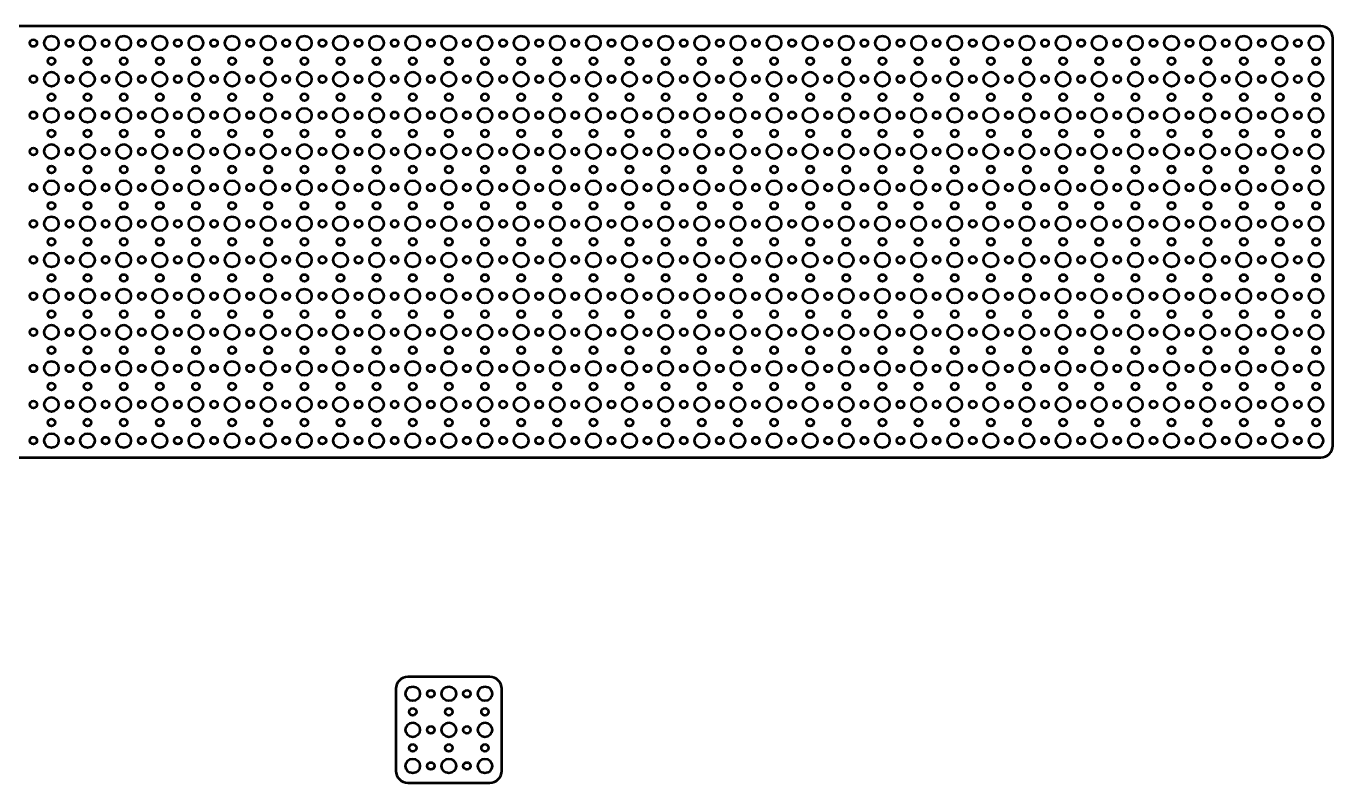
# Model space of a CAD drawing. Header units: centimetres. Extents: x -57 to 52, y -52 to 59.
# Drawn here: x -2.5 to 51.7, y -24.7 to 6.7 of the extents above; entities that cross this region are included whole.
import ezdxf

# ---------------------------------------------------------------- set-up
doc = ezdxf.new("R2010")
doc.units = ezdxf.units.CM
doc.header["$MEASUREMENT"] = 0
doc.layers.add('Layer 1', color=7, linetype='Continuous')

msp = doc.modelspace()

# ---------------------------------------------------------------- linework, layer by layer
at = {"layer": 'Layer 1', "lineweight": 53}
for centre, major_axis in [((-2.25, 6), (0, 0.15)), ((-1.49999, 5.99999), (0, 0.30001)), ((-0.75, 6), (0, 0.15)), ((0.00001, 5.99999), (0, 0.30001)), ((0.75, 6), (0, 0.15)), ((1.50001, 5.99999), (0, 0.30001)), ((2.25, 6), (0, 0.15)), ((3.00001, 5.99999), (0, 0.30001)), ((3.75, 6), (0, 0.15)), ((4.50001, 5.99999), (0, 0.30001)), ((5.25, 6), (0, 0.15)), ((6.00001, 5.99999), (0, 0.30001)), ((6.75, 6), (0, 0.15)), ((7.50001, 5.99999), (0, 0.30001)), ((8.25, 6), (0, 0.15)), ((9.00001, 5.99999), (0, 0.30001)), ((9.75, 6), (0, 0.15)), ((10.50001, 5.99999), (0, 0.30001)), ((11.25, 6), (0, 0.15)), ((12.00001, 5.99999), (0, 0.30001)), ((12.75, 6), (0, 0.15)), ((13.50001, 5.99999), (0, 0.30001)), ((14.25, 6), (0, 0.15)), ((15.00001, 5.99999), (0, 0.30001)), ((15.75, 6), (0, 0.15)), ((16.50001, 5.99999), (0, 0.30001)), ((17.25, 6), (0, 0.15)), ((18.00001, 5.99999), (0, 0.30001)), ((18.75, 6), (0, 0.15)), ((19.50001, 5.99999), (0, 0.30001)), ((20.25, 6), (0, 0.15)), ((21.00001, 5.99999), (0, 0.30001)), ((21.75, 6), (0, 0.15)), ((22.50001, 5.99999), (0, 0.30001)), ((23.25, 6), (0, 0.15)), ((24.00001, 5.99999), (0, 0.30001)), ((24.75, 6), (0, 0.15)), ((25.50001, 5.99999), (0, 0.30001)), ((26.25, 6), (0, 0.15)), ((27.00001, 5.99999), (0, 0.30001)), ((27.75, 6), (0, 0.15)), ((28.50001, 5.99999), (0, 0.30001)), ((29.25, 6), (0, 0.15)), ((30.00001, 5.99999), (0, 0.30001)), ((30.75, 6), (0, 0.15)), ((31.50001, 5.99999), (0, 0.30001)), ((32.25, 6), (0, 0.15)), ((33.00001, 5.99999), (0, 0.30001)), ((33.75, 6), (0, 0.15)), ((34.50001, 5.99999), (0, 0.30001)), ((35.25, 6), (0, 0.15)), ((36.00001, 5.99999), (0, 0.30001)), ((36.75, 6), (0, 0.15)), ((37.50001, 5.99999), (0, 0.30001)), ((38.25, 6), (0, 0.15)), ((39.00001, 5.99999), (0, 0.30001)), ((39.75, 6), (0, 0.15)), ((40.50001, 5.99999), (0, 0.30001)), ((41.25, 6), (0, 0.15)), ((42.00001, 5.99999), (0, 0.30001)), ((42.75, 6), (0, 0.15)), ((43.50001, 5.99999), (0, 0.30001)), ((44.25, 6), (0, 0.15)), ((45.00001, 5.99999), (0, 0.30001)), ((45.75, 6), (0, 0.15)), ((46.50001, 5.99999), (0, 0.30001)), ((47.25, 6), (0, 0.15)), ((48.00001, 5.99999), (0, 0.30001)), ((48.75, 6), (0, 0.15)), ((49.50001, 5.99999), (0, 0.30001)), ((50.25, 6), (0, 0.15)), ((51.00001, 5.99999), (0, 0.30001)), ((-1.5, 5.25), (0, 0.15)), ((0, 5.25), (0, 0.15)), ((1.5, 5.25), (0, 0.15)), ((3, 5.25), (0, 0.15)), ((4.5, 5.25), (0, 0.15)), ((6, 5.25), (0, 0.15)), ((7.5, 5.25), (0, 0.15)), ((9, 5.25), (0, 0.15)), ((10.5, 5.25), (0, 0.15)), ((12, 5.25), (0, 0.15)), ((13.5, 5.25), (0, 0.15)), ((15, 5.25), (0, 0.15)), ((16.5, 5.25), (0, 0.15)), ((18, 5.25), (0, 0.15)), ((19.5, 5.25), (0, 0.15)), ((21, 5.25), (0, 0.15)), ((22.5, 5.25), (0, 0.15)), ((24, 5.25), (0, 0.15)), ((25.5, 5.25), (0, 0.15)), ((27, 5.25), (0, 0.15)), ((28.5, 5.25), (0, 0.15)), ((30, 5.25), (0, 0.15)), ((31.5, 5.25), (0, 0.15)), ((33, 5.25), (0, 0.15)), ((34.5, 5.25), (0, 0.15)), ((36, 5.25), (0, 0.15)), ((37.5, 5.25), (0, 0.15)), ((39, 5.25), (0, 0.15)), ((40.5, 5.25), (0, 0.15)), ((42, 5.25), (0, 0.15)), ((43.5, 5.25), (0, 0.15)), ((45, 5.25), (0, 0.15)), ((46.5, 5.25), (0, 0.15)), ((48, 5.25), (0, 0.15)), ((49.5, 5.25), (0, 0.15)), ((51, 5.25), (0, 0.15)), ((-2.25, 4.5), (0, 0.15)), ((-1.49999, 4.49999), (0, 0.30001)), ((-0.75, 4.5), (0, 0.15)), ((0.00001, 4.49999), (0, 0.30001)), ((0.75, 4.5), (0, 0.15)), ((1.50001, 4.49999), (0, 0.30001)), ((2.25, 4.5), (0, 0.15)), ((3.00001, 4.49999), (0, 0.30001)), ((3.75, 4.5), (0, 0.15)), ((4.50001, 4.49999), (0, 0.30001)), ((5.25, 4.5), (0, 0.15)), ((6.00001, 4.49999), (0, 0.30001)), ((6.75, 4.5), (0, 0.15)), ((7.50001, 4.49999), (0, 0.30001)), ((8.25, 4.5), (0, 0.15)), ((9.00001, 4.49999), (0, 0.30001)), ((9.75, 4.5), (0, 0.15)), ((10.50001, 4.49999), (0, 0.30001)), ((11.25, 4.5), (0, 0.15)), ((12.00001, 4.49999), (0, 0.30001)), ((12.75, 4.5), (0, 0.15)), ((13.50001, 4.49999), (0, 0.30001)), ((14.25, 4.5), (0, 0.15)), ((15.00001, 4.49999), (0, 0.30001)), ((15.75, 4.5), (0, 0.15)), ((16.50001, 4.49999), (0, 0.30001)), ((17.25, 4.5), (0, 0.15)), ((18.00001, 4.49999), (0, 0.30001)), ((18.75, 4.5), (0, 0.15)), ((19.50001, 4.49999), (0, 0.30001)), ((20.25, 4.5), (0, 0.15)), ((21.00001, 4.49999), (0, 0.30001)), ((21.75, 4.5), (0, 0.15)), ((22.50001, 4.49999), (0, 0.30001)), ((23.25, 4.5), (0, 0.15)), ((24.00001, 4.49999), (0, 0.30001)), ((24.75, 4.5), (0, 0.15)), ((25.50001, 4.49999), (0, 0.30001)), ((26.25, 4.5), (0, 0.15)), ((27.00001, 4.49999), (0, 0.30001)), ((27.75, 4.5), (0, 0.15)), ((28.50001, 4.49999), (0, 0.30001)), ((29.25, 4.5), (0, 0.15)), ((30.00001, 4.49999), (0, 0.30001)), ((30.75, 4.5), (0, 0.15)), ((31.50001, 4.49999), (0, 0.30001)), ((32.25, 4.5), (0, 0.15)), ((33.00001, 4.49999), (0, 0.30001)), ((33.75, 4.5), (0, 0.15)), ((34.50001, 4.49999), (0, 0.30001)), ((35.25, 4.5), (0, 0.15)), ((36.00001, 4.49999), (0, 0.30001)), ((36.75, 4.5), (0, 0.15)), ((37.50001, 4.49999), (0, 0.30001)), ((38.25, 4.5), (0, 0.15)), ((39.00001, 4.49999), (0, 0.30001)), ((39.75, 4.5), (0, 0.15)), ((40.50001, 4.49999), (0, 0.30001)), ((41.25, 4.5), (0, 0.15)), ((42.00001, 4.49999), (0, 0.30001)), ((42.75, 4.5), (0, 0.15)), ((43.50001, 4.49999), (0, 0.30001)), ((44.25, 4.5), (0, 0.15)), ((45.00001, 4.49999), (0, 0.30001)), ((45.75, 4.5), (0, 0.15)), ((46.50001, 4.49999), (0, 0.30001)), ((47.25, 4.5), (0, 0.15)), ((48.00001, 4.49999), (0, 0.30001)), ((48.75, 4.5), (0, 0.15)), ((49.50001, 4.49999), (0, 0.30001)), ((50.25, 4.5), (0, 0.15)), ((51.00001, 4.49999), (0, 0.30001)), ((-1.5, 3.75), (0, 0.15)), ((0, 3.75), (0, 0.15)), ((1.5, 3.75), (0, 0.15)), ((3, 3.75), (0, 0.15)), ((4.5, 3.75), (0, 0.15)), ((6, 3.75), (0, 0.15)), ((7.5, 3.75), (0, 0.15)), ((9, 3.75), (0, 0.15)), ((10.5, 3.75), (0, 0.15)), ((12, 3.75), (0, 0.15)), ((13.5, 3.75), (0, 0.15)), ((15, 3.75), (0, 0.15)), ((16.5, 3.75), (0, 0.15)), ((18, 3.75), (0, 0.15)), ((19.5, 3.75), (0, 0.15)), ((21, 3.75), (0, 0.15)), ((22.5, 3.75), (0, 0.15)), ((24, 3.75), (0, 0.15)), ((25.5, 3.75), (0, 0.15)), ((27, 3.75), (0, 0.15)), ((28.5, 3.75), (0, 0.15)), ((30, 3.75), (0, 0.15)), ((31.5, 3.75), (0, 0.15)), ((33, 3.75), (0, 0.15)), ((34.5, 3.75), (0, 0.15)), ((36, 3.75), (0, 0.15)), ((37.5, 3.75), (0, 0.15)), ((39, 3.75), (0, 0.15)), ((40.5, 3.75), (0, 0.15)), ((42, 3.75), (0, 0.15)), ((43.5, 3.75), (0, 0.15)), ((45, 3.75), (0, 0.15)), ((46.5, 3.75), (0, 0.15)), ((48, 3.75), (0, 0.15)), ((49.5, 3.75), (0, 0.15)), ((51, 3.75), (0, 0.15)), ((-1.49999, 2.99999), (0, 0.30001)), ((0.00001, 2.99999), (0, 0.30001)), ((1.50001, 2.99999), (0, 0.30001)), ((3.00001, 2.99999), (0, 0.30001)), ((4.50001, 2.99999), (0, 0.30001)), ((6.00001, 2.99999), (0, 0.30001)), ((7.50001, 2.99999), (0, 0.30001)), ((9.00001, 2.99999), (0, 0.30001)), ((10.50001, 2.99999), (0, 0.30001)), ((12.00001, 2.99999), (0, 0.30001)), ((13.50001, 2.99999), (0, 0.30001)), ((15.00001, 2.99999), (0, 0.30001)), ((16.50001, 2.99999), (0, 0.30001)), ((18.00001, 2.99999), (0, 0.30001)), ((19.50001, 2.99999), (0, 0.30001)), ((21.00001, 2.99999), (0, 0.30001)), ((22.50001, 2.99999), (0, 0.30001)), ((24.00001, 2.99999), (0, 0.30001)), ((25.50001, 2.99999), (0, 0.30001)), ((27.00001, 2.99999), (0, 0.30001)), ((28.50001, 2.99999), (0, 0.30001)), ((30.00001, 2.99999), (0, 0.30001)), ((31.50001, 2.99999), (0, 0.30001)), ((33.00001, 2.99999), (0, 0.30001)), ((34.50001, 2.99999), (0, 0.30001)), ((36.00001, 2.99999), (0, 0.30001)), ((37.50001, 2.99999), (0, 0.30001)), ((39.00001, 2.99999), (0, 0.30001)), ((40.50001, 2.99999), (0, 0.30001)), ((42.00001, 2.99999), (0, 0.30001)), ((43.50001, 2.99999), (0, 0.30001)), ((45.00001, 2.99999), (0, 0.30001)), ((46.50001, 2.99999), (0, 0.30001)), ((48.00001, 2.99999), (0, 0.30001)), ((49.50001, 2.99999), (0, 0.30001)), ((51.00001, 2.99999), (0, 0.30001)), ((-2.25, 3), (0, 0.15)), ((-0.75, 3), (0, 0.15)), ((0.75, 3), (0, 0.15)), ((2.25, 3), (0, 0.15)), ((3.75, 3), (0, 0.15)), ((5.25, 3), (0, 0.15)), ((6.75, 3), (0, 0.15)), ((8.25, 3), (0, 0.15)), ((9.75, 3), (0, 0.15)), ((11.25, 3), (0, 0.15)), ((12.75, 3), (0, 0.15)), ((14.25, 3), (0, 0.15)), ((15.75, 3), (0, 0.15)), ((17.25, 3), (0, 0.15)), ((18.75, 3), (0, 0.15)), ((20.25, 3), (0, 0.15)), ((21.75, 3), (0, 0.15)), ((23.25, 3), (0, 0.15)), ((24.75, 3), (0, 0.15)), ((26.25, 3), (0, 0.15)), ((27.75, 3), (0, 0.15)), ((29.25, 3), (0, 0.15)), ((30.75, 3), (0, 0.15)), ((32.25, 3), (0, 0.15)), ((33.75, 3), (0, 0.15)), ((35.25, 3), (0, 0.15)), ((36.75, 3), (0, 0.15)), ((38.25, 3), (0, 0.15)), ((39.75, 3), (0, 0.15)), ((41.25, 3), (0, 0.15)), ((42.75, 3), (0, 0.15)), ((44.25, 3), (0, 0.15)), ((45.75, 3), (0, 0.15)), ((47.25, 3), (0, 0.15)), ((48.75, 3), (0, 0.15)), ((50.25, 3), (0, 0.15)), ((-1.5, 2.25), (0, 0.15)), ((0, 2.25), (0, 0.15)), ((1.5, 2.25), (0, 0.15)), ((3, 2.25), (0, 0.15)), ((4.5, 2.25), (0, 0.15)), ((6, 2.25), (0, 0.15)), ((7.5, 2.25), (0, 0.15)), ((9, 2.25), (0, 0.15)), ((10.5, 2.25), (0, 0.15)), ((12, 2.25), (0, 0.15)), ((13.5, 2.25), (0, 0.15)), ((15, 2.25), (0, 0.15)), ((16.5, 2.25), (0, 0.15)), ((18, 2.25), (0, 0.15)), ((19.5, 2.25), (0, 0.15)), ((21, 2.25), (0, 0.15)), ((22.5, 2.25), (0, 0.15)), ((24, 2.25), (0, 0.15)), ((25.5, 2.25), (0, 0.15)), ((27, 2.25), (0, 0.15)), ((28.5, 2.25), (0, 0.15)), ((30, 2.25), (0, 0.15)), ((31.5, 2.25), (0, 0.15)), ((33, 2.25), (0, 0.15)), ((34.5, 2.25), (0, 0.15)), ((36, 2.25), (0, 0.15)), ((37.5, 2.25), (0, 0.15)), ((39, 2.25), (0, 0.15)), ((40.5, 2.25), (0, 0.15)), ((42, 2.25), (0, 0.15)), ((43.5, 2.25), (0, 0.15)), ((45, 2.25), (0, 0.15)), ((46.5, 2.25), (0, 0.15)), ((48, 2.25), (0, 0.15)), ((49.5, 2.25), (0, 0.15)), ((51, 2.25), (0, 0.15)), ((-2.25, 1.5), (0, 0.15)), ((-1.49999, 1.49999), (0, 0.30001)), ((-0.75, 1.5), (0, 0.15)), ((0.00001, 1.49999), (0, 0.30001)), ((0.75, 1.5), (0, 0.15)), ((1.50001, 1.49999), (0, 0.30001)), ((2.25, 1.5), (0, 0.15)), ((3.00001, 1.49999), (0, 0.30001)), ((3.75, 1.5), (0, 0.15)), ((4.50001, 1.49999), (0, 0.30001)), ((5.25, 1.5), (0, 0.15)), ((6.00001, 1.49999), (0, 0.30001)), ((6.75, 1.5), (0, 0.15)), ((7.50001, 1.49999), (0, 0.30001)), ((8.25, 1.5), (0, 0.15)), ((9.00001, 1.49999), (0, 0.30001)), ((9.75, 1.5), (0, 0.15)), ((10.50001, 1.49999), (0, 0.30001)), ((11.25, 1.5), (0, 0.15)), ((12.00001, 1.49999), (0, 0.30001)), ((12.75, 1.5), (0, 0.15)), ((13.50001, 1.49999), (0, 0.30001)), ((14.25, 1.5), (0, 0.15)), ((15.00001, 1.49999), (0, 0.30001)), ((15.75, 1.5), (0, 0.15)), ((16.50001, 1.49999), (0, 0.30001)), ((17.25, 1.5), (0, 0.15)), ((18.00001, 1.49999), (0, 0.30001)), ((18.75, 1.5), (0, 0.15)), ((19.50001, 1.49999), (0, 0.30001)), ((20.25, 1.5), (0, 0.15)), ((21.00001, 1.49999), (0, 0.30001)), ((21.75, 1.5), (0, 0.15)), ((22.50001, 1.49999), (0, 0.30001)), ((23.25, 1.5), (0, 0.15)), ((24.00001, 1.49999), (0, 0.30001)), ((24.75, 1.5), (0, 0.15)), ((25.50001, 1.49999), (0, 0.30001)), ((26.25, 1.5), (0, 0.15)), ((27.00001, 1.49999), (0, 0.30001)), ((27.75, 1.5), (0, 0.15)), ((28.50001, 1.49999), (0, 0.30001)), ((29.25, 1.5), (0, 0.15)), ((30.00001, 1.49999), (0, 0.30001)), ((30.75, 1.5), (0, 0.15)), ((31.50001, 1.49999), (0, 0.30001)), ((32.25, 1.5), (0, 0.15)), ((33.00001, 1.49999), (0, 0.30001)), ((33.75, 1.5), (0, 0.15)), ((34.50001, 1.49999), (0, 0.30001)), ((35.25, 1.5), (0, 0.15)), ((36.00001, 1.49999), (0, 0.30001)), ((36.75, 1.5), (0, 0.15)), ((37.50001, 1.49999), (0, 0.30001)), ((38.25, 1.5), (0, 0.15)), ((39.00001, 1.49999), (0, 0.30001)), ((39.75, 1.5), (0, 0.15)), ((40.50001, 1.49999), (0, 0.30001)), ((41.25, 1.5), (0, 0.15)), ((42.00001, 1.49999), (0, 0.30001)), ((42.75, 1.5), (0, 0.15)), ((43.50001, 1.49999), (0, 0.30001)), ((44.25, 1.5), (0, 0.15)), ((45.00001, 1.49999), (0, 0.30001)), ((45.75, 1.5), (0, 0.15)), ((46.50001, 1.49999), (0, 0.30001)), ((47.25, 1.5), (0, 0.15)), ((48.00001, 1.49999), (0, 0.30001)), ((48.75, 1.5), (0, 0.15)), ((49.50001, 1.49999), (0, 0.30001)), ((50.25, 1.5), (0, 0.15)), ((51.00001, 1.49999), (0, 0.30001)), ((-1.5, 0.75), (0, 0.15)), ((0, 0.75), (0, 0.15)), ((1.5, 0.75), (0, 0.15)), ((3, 0.75), (0, 0.15)), ((4.5, 0.75), (0, 0.15)), ((6, 0.75), (0, 0.15)), ((7.5, 0.75), (0, 0.15)), ((9, 0.75), (0, 0.15)), ((10.5, 0.75), (0, 0.15)), ((12, 0.75), (0, 0.15)), ((13.5, 0.75), (0, 0.15)), ((15, 0.75), (0, 0.15)), ((16.5, 0.75), (0, 0.15)), ((18, 0.75), (0, 0.15)), ((19.5, 0.75), (0, 0.15)), ((21, 0.75), (0, 0.15)), ((22.5, 0.75), (0, 0.15)), ((24, 0.75), (0, 0.15)), ((25.5, 0.75), (0, 0.15)), ((27, 0.75), (0, 0.15)), ((28.5, 0.75), (0, 0.15)), ((30, 0.75), (0, 0.15)), ((31.5, 0.75), (0, 0.15)), ((33, 0.75), (0, 0.15)), ((34.5, 0.75), (0, 0.15)), ((36, 0.75), (0, 0.15)), ((37.5, 0.75), (0, 0.15)), ((39, 0.75), (0, 0.15)), ((40.5, 0.75), (0, 0.15)), ((42, 0.75), (0, 0.15)), ((43.5, 0.75), (0, 0.15)), ((45, 0.75), (0, 0.15)), ((46.5, 0.75), (0, 0.15)), ((48, 0.75), (0, 0.15)), ((49.5, 0.75), (0, 0.15)), ((51, 0.75), (0, 0.15)), ((-2.25, 0), (0, 0.15)), ((-1.49999, -0.00001), (0, 0.30001)), ((-0.75, 0), (0, 0.15)), ((0.00001, -0.00001), (0, 0.30001)), ((0.75, 0), (0, 0.15)), ((1.50001, -0.00001), (0, 0.30001)), ((2.25, 0), (0, 0.15)), ((3.00001, -0.00001), (0, 0.30001)), ((3.75, 0), (0, 0.15)), ((4.50001, -0.00001), (0, 0.30001)), ((5.25, 0), (0, 0.15)), ((6.00001, -0.00001), (0, 0.30001)), ((6.75, 0), (0, 0.15)), ((7.50001, -0.00001), (0, 0.30001)), ((8.25, 0), (0, 0.15)), ((9.00001, -0.00001), (0, 0.30001)), ((9.75, 0), (0, 0.15)), ((10.50001, -0.00001), (0, 0.30001)), ((11.25, 0), (0, 0.15)), ((12.00001, -0.00001), (0, 0.30001)), ((12.75, 0), (0, 0.15)), ((13.50001, -0.00001), (0, 0.30001)), ((14.25, 0), (0, 0.15)), ((15.00001, -0.00001), (0, 0.30001)), ((15.75, 0), (0, 0.15)), ((16.50001, -0.00001), (0, 0.30001)), ((17.25, 0), (0, 0.15)), ((18.00001, -0.00001), (0, 0.30001)), ((18.75, 0), (0, 0.15)), ((19.50001, -0.00001), (0, 0.30001)), ((20.25, 0), (0, 0.15)), ((21.00001, -0.00001), (0, 0.30001)), ((21.75, 0), (0, 0.15)), ((22.50001, -0.00001), (0, 0.30001)), ((23.25, 0), (0, 0.15)), ((24.00001, -0.00001), (0, 0.30001)), ((24.75, 0), (0, 0.15)), ((25.50001, -0.00001), (0, 0.30001)), ((26.25, 0), (0, 0.15)), ((27.00001, -0.00001), (0, 0.30001)), ((27.75, 0), (0, 0.15)), ((28.50001, -0.00001), (0, 0.30001)), ((29.25, 0), (0, 0.15)), ((30.00001, -0.00001), (0, 0.30001)), ((30.75, 0), (0, 0.15)), ((31.50001, -0.00001), (0, 0.30001)), ((32.25, 0), (0, 0.15)), ((33.00001, -0.00001), (0, 0.30001)), ((33.75, 0), (0, 0.15)), ((34.50001, -0.00001), (0, 0.30001)), ((35.25, 0), (0, 0.15)), ((36.00001, -0.00001), (0, 0.30001)), ((36.75, 0), (0, 0.15)), ((37.50001, -0.00001), (0, 0.30001)), ((38.25, 0), (0, 0.15)), ((39.00001, -0.00001), (0, 0.30001)), ((39.75, 0), (0, 0.15)), ((40.50001, -0.00001), (0, 0.30001)), ((41.25, 0), (0, 0.15)), ((42.00001, -0.00001), (0, 0.30001)), ((42.75, 0), (0, 0.15)), ((43.50001, -0.00001), (0, 0.30001)), ((44.25, 0), (0, 0.15)), ((45.00001, -0.00001), (0, 0.30001)), ((45.75, 0), (0, 0.15)), ((46.50001, -0.00001), (0, 0.30001)), ((47.25, 0), (0, 0.15)), ((48.00001, -0.00001), (0, 0.30001)), ((48.75, 0), (0, 0.15)), ((49.50001, -0.00001), (0, 0.30001)), ((50.25, 0), (0, 0.15)), ((51.00001, -0.00001), (0, 0.30001)), ((-1.5, -0.75), (0, 0.15)), ((0, -0.75), (0, 0.15)), ((1.5, -0.75), (0, 0.15)), ((3, -0.75), (0, 0.15)), ((4.5, -0.75), (0, 0.15)), ((6, -0.75), (0, 0.15)), ((7.5, -0.75), (0, 0.15)), ((9, -0.75), (0, 0.15)), ((10.5, -0.75), (0, 0.15)), ((12, -0.75), (0, 0.15)), ((13.5, -0.75), (0, 0.15)), ((15, -0.75), (0, 0.15)), ((16.5, -0.75), (0, 0.15)), ((18, -0.75), (0, 0.15)), ((19.5, -0.75), (0, 0.15)), ((21, -0.75), (0, 0.15)), ((22.5, -0.75), (0, 0.15)), ((24, -0.75), (0, 0.15)), ((25.5, -0.75), (0, 0.15)), ((27, -0.75), (0, 0.15)), ((28.5, -0.75), (0, 0.15)), ((30, -0.75), (0, 0.15)), ((31.5, -0.75), (0, 0.15)), ((33, -0.75), (0, 0.15)), ((34.5, -0.75), (0, 0.15)), ((36, -0.75), (0, 0.15)), ((37.5, -0.75), (0, 0.15)), ((39, -0.75), (0, 0.15)), ((40.5, -0.75), (0, 0.15)), ((42, -0.75), (0, 0.15)), ((43.5, -0.75), (0, 0.15)), ((45, -0.75), (0, 0.15)), ((46.5, -0.75), (0, 0.15)), ((48, -0.75), (0, 0.15)), ((49.5, -0.75), (0, 0.15)), ((51, -0.75), (0, 0.15)), ((-2.25, -1.5), (0, 0.15)), ((-1.49999, -1.50001), (0, 0.30001)), ((-0.75, -1.5), (0, 0.15)), ((0.00001, -1.50001), (0, 0.30001)), ((0.75, -1.5), (0, 0.15)), ((1.50001, -1.50001), (0, 0.30001)), ((2.25, -1.5), (0, 0.15)), ((3.00001, -1.50001), (0, 0.30001)), ((3.75, -1.5), (0, 0.15)), ((4.50001, -1.50001), (0, 0.30001)), ((5.25, -1.5), (0, 0.15)), ((6.00001, -1.50001), (0, 0.30001)), ((6.75, -1.5), (0, 0.15)), ((7.50001, -1.50001), (0, 0.30001)), ((8.25, -1.5), (0, 0.15)), ((9.00001, -1.50001), (0, 0.30001)), ((9.75, -1.5), (0, 0.15)), ((10.50001, -1.50001), (0, 0.30001)), ((11.25, -1.5), (0, 0.15)), ((12.00001, -1.50001), (0, 0.30001)), ((12.75, -1.5), (0, 0.15)), ((13.50001, -1.50001), (0, 0.30001)), ((14.25, -1.5), (0, 0.15)), ((15.00001, -1.50001), (0, 0.30001)), ((15.75, -1.5), (0, 0.15)), ((16.50001, -1.50001), (0, 0.30001)), ((17.25, -1.5), (0, 0.15)), ((18.00001, -1.50001), (0, 0.30001)), ((18.75, -1.5), (0, 0.15)), ((19.50001, -1.50001), (0, 0.30001)), ((20.25, -1.5), (0, 0.15)), ((21.00001, -1.50001), (0, 0.30001)), ((21.75, -1.5), (0, 0.15)), ((22.50001, -1.50001), (0, 0.30001)), ((23.25, -1.5), (0, 0.15)), ((24.00001, -1.50001), (0, 0.30001)), ((24.75, -1.5), (0, 0.15)), ((25.50001, -1.50001), (0, 0.30001)), ((26.25, -1.5), (0, 0.15)), ((27.00001, -1.50001), (0, 0.30001)), ((27.75, -1.5), (0, 0.15)), ((28.50001, -1.50001), (0, 0.30001)), ((29.25, -1.5), (0, 0.15)), ((30.00001, -1.50001), (0, 0.30001)), ((30.75, -1.5), (0, 0.15)), ((31.50001, -1.50001), (0, 0.30001)), ((32.25, -1.5), (0, 0.15)), ((33.00001, -1.50001), (0, 0.30001)), ((33.75, -1.5), (0, 0.15)), ((34.50001, -1.50001), (0, 0.30001)), ((35.25, -1.5), (0, 0.15)), ((36.00001, -1.50001), (0, 0.30001)), ((36.75, -1.5), (0, 0.15)), ((37.50001, -1.50001), (0, 0.30001)), ((38.25, -1.5), (0, 0.15)), ((39.00001, -1.50001), (0, 0.30001)), ((39.75, -1.5), (0, 0.15)), ((40.50001, -1.50001), (0, 0.30001)), ((41.25, -1.5), (0, 0.15)), ((42.00001, -1.50001), (0, 0.30001)), ((42.75, -1.5), (0, 0.15)), ((43.50001, -1.50001), (0, 0.30001)), ((44.25, -1.5), (0, 0.15)), ((45.00001, -1.50001), (0, 0.30001)), ((45.75, -1.5), (0, 0.15)), ((46.50001, -1.50001), (0, 0.30001)), ((47.25, -1.5), (0, 0.15)), ((48.00001, -1.50001), (0, 0.30001)), ((48.75, -1.5), (0, 0.15)), ((49.50001, -1.50001), (0, 0.30001)), ((50.25, -1.5), (0, 0.15)), ((51.00001, -1.50001), (0, 0.30001)), ((-1.5, -2.25), (0, 0.15)), ((0, -2.25), (0, 0.15)), ((1.5, -2.25), (0, 0.15)), ((3, -2.25), (0, 0.15)), ((4.5, -2.25), (0, 0.15)), ((6, -2.25), (0, 0.15)), ((7.5, -2.25), (0, 0.15)), ((9, -2.25), (0, 0.15)), ((10.5, -2.25), (0, 0.15)), ((12, -2.25), (0, 0.15)), ((13.5, -2.25), (0, 0.15)), ((15, -2.25), (0, 0.15)), ((16.5, -2.25), (0, 0.15)), ((18, -2.25), (0, 0.15)), ((19.5, -2.25), (0, 0.15)), ((21, -2.25), (0, 0.15)), ((22.5, -2.25), (0, 0.15)), ((24, -2.25), (0, 0.15)), ((25.5, -2.25), (0, 0.15)), ((27, -2.25), (0, 0.15)), ((28.5, -2.25), (0, 0.15)), ((30, -2.25), (0, 0.15)), ((31.5, -2.25), (0, 0.15)), ((33, -2.25), (0, 0.15)), ((34.5, -2.25), (0, 0.15)), ((36, -2.25), (0, 0.15)), ((37.5, -2.25), (0, 0.15)), ((39, -2.25), (0, 0.15)), ((40.5, -2.25), (0, 0.15)), ((42, -2.25), (0, 0.15)), ((43.5, -2.25), (0, 0.15)), ((45, -2.25), (0, 0.15)), ((46.5, -2.25), (0, 0.15)), ((48, -2.25), (0, 0.15)), ((49.5, -2.25), (0, 0.15)), ((51, -2.25), (0, 0.15)), ((-1.49999, -3.00001), (0, 0.30001)), ((0.00001, -3.00001), (0, 0.30001)), ((1.50001, -3.00001), (0, 0.30001)), ((3.00001, -3.00001), (0, 0.30001)), ((4.50001, -3.00001), (0, 0.30001)), ((6.00001, -3.00001), (0, 0.30001)), ((7.50001, -3.00001), (0, 0.30001)), ((9.00001, -3.00001), (0, 0.30001)), ((10.50001, -3.00001), (0, 0.30001)), ((12.00001, -3.00001), (0, 0.30001)), ((13.50001, -3.00001), (0, 0.30001)), ((15.00001, -3.00001), (0, 0.30001)), ((16.50001, -3.00001), (0, 0.30001)), ((18.00001, -3.00001), (0, 0.30001)), ((19.50001, -3.00001), (0, 0.30001)), ((21.00001, -3.00001), (0, 0.30001)), ((22.50001, -3.00001), (0, 0.30001)), ((24.00001, -3.00001), (0, 0.30001)), ((25.50001, -3.00001), (0, 0.30001)), ((27.00001, -3.00001), (0, 0.30001)), ((28.50001, -3.00001), (0, 0.30001)), ((30.00001, -3.00001), (0, 0.30001)), ((31.50001, -3.00001), (0, 0.30001)), ((33.00001, -3.00001), (0, 0.30001)), ((34.50001, -3.00001), (0, 0.30001)), ((36.00001, -3.00001), (0, 0.30001)), ((37.50001, -3.00001), (0, 0.30001)), ((39.00001, -3.00001), (0, 0.30001)), ((40.50001, -3.00001), (0, 0.30001)), ((42.00001, -3.00001), (0, 0.30001)), ((43.50001, -3.00001), (0, 0.30001)), ((45.00001, -3.00001), (0, 0.30001)), ((46.50001, -3.00001), (0, 0.30001)), ((48.00001, -3.00001), (0, 0.30001)), ((49.50001, -3.00001), (0, 0.30001)), ((51.00001, -3.00001), (0, 0.30001)), ((-2.25, -3), (0, 0.15)), ((-0.75, -3), (0, 0.15)), ((0.75, -3), (0, 0.15)), ((2.25, -3), (0, 0.15)), ((3.75, -3), (0, 0.15)), ((5.25, -3), (0, 0.15)), ((6.75, -3), (0, 0.15)), ((8.25, -3), (0, 0.15)), ((9.75, -3), (0, 0.15)), ((11.25, -3), (0, 0.15)), ((12.75, -3), (0, 0.15)), ((14.25, -3), (0, 0.15)), ((15.75, -3), (0, 0.15)), ((17.25, -3), (0, 0.15)), ((18.75, -3), (0, 0.15)), ((20.25, -3), (0, 0.15)), ((21.75, -3), (0, 0.15)), ((23.25, -3), (0, 0.15)), ((24.75, -3), (0, 0.15)), ((26.25, -3), (0, 0.15)), ((27.75, -3), (0, 0.15)), ((29.25, -3), (0, 0.15)), ((30.75, -3), (0, 0.15)), ((32.25, -3), (0, 0.15)), ((33.75, -3), (0, 0.15)), ((35.25, -3), (0, 0.15)), ((36.75, -3), (0, 0.15)), ((38.25, -3), (0, 0.15)), ((39.75, -3), (0, 0.15)), ((41.25, -3), (0, 0.15)), ((42.75, -3), (0, 0.15)), ((44.25, -3), (0, 0.15)), ((45.75, -3), (0, 0.15)), ((47.25, -3), (0, 0.15)), ((48.75, -3), (0, 0.15)), ((50.25, -3), (0, 0.15)), ((-1.5, -3.75), (0, 0.15)), ((0, -3.75), (0, 0.15)), ((1.5, -3.75), (0, 0.15)), ((3, -3.75), (0, 0.15)), ((4.5, -3.75), (0, 0.15)), ((6, -3.75), (0, 0.15)), ((7.5, -3.75), (0, 0.15)), ((9, -3.75), (0, 0.15)), ((10.5, -3.75), (0, 0.15)), ((12, -3.75), (0, 0.15)), ((13.5, -3.75), (0, 0.15)), ((15, -3.75), (0, 0.15)), ((16.5, -3.75), (0, 0.15)), ((18, -3.75), (0, 0.15)), ((19.5, -3.75), (0, 0.15)), ((21, -3.75), (0, 0.15)), ((22.5, -3.75), (0, 0.15)), ((24, -3.75), (0, 0.15)), ((25.5, -3.75), (0, 0.15)), ((27, -3.75), (0, 0.15)), ((28.5, -3.75), (0, 0.15)), ((30, -3.75), (0, 0.15)), ((31.5, -3.75), (0, 0.15)), ((33, -3.75), (0, 0.15)), ((34.5, -3.75), (0, 0.15)), ((36, -3.75), (0, 0.15)), ((37.5, -3.75), (0, 0.15)), ((39, -3.75), (0, 0.15)), ((40.5, -3.75), (0, 0.15)), ((42, -3.75), (0, 0.15)), ((43.5, -3.75), (0, 0.15)), ((45, -3.75), (0, 0.15)), ((46.5, -3.75), (0, 0.15)), ((48, -3.75), (0, 0.15)), ((49.5, -3.75), (0, 0.15)), ((51, -3.75), (0, 0.15)), ((-1.49999, -4.50001), (0, 0.30001)), ((0.00001, -4.50001), (0, 0.30001)), ((1.50001, -4.50001), (0, 0.30001)), ((3.00001, -4.50001), (0, 0.30001)), ((4.50001, -4.50001), (0, 0.30001)), ((6.00001, -4.50001), (0, 0.30001)), ((7.50001, -4.50001), (0, 0.30001)), ((9.00001, -4.50001), (0, 0.30001)), ((10.50001, -4.50001), (0, 0.30001)), ((12.00001, -4.50001), (0, 0.30001)), ((13.50001, -4.50001), (0, 0.30001)), ((15.00001, -4.50001), (0, 0.30001)), ((16.50001, -4.50001), (0, 0.30001)), ((18.00001, -4.50001), (0, 0.30001)), ((19.50001, -4.50001), (0, 0.30001)), ((21.00001, -4.50001), (0, 0.30001)), ((22.50001, -4.50001), (0, 0.30001)), ((24.00001, -4.50001), (0, 0.30001)), ((25.50001, -4.50001), (0, 0.30001)), ((27.00001, -4.50001), (0, 0.30001)), ((28.50001, -4.50001), (0, 0.30001)), ((30.00001, -4.50001), (0, 0.30001)), ((31.50001, -4.50001), (0, 0.30001)), ((33.00001, -4.50001), (0, 0.30001)), ((34.50001, -4.50001), (0, 0.30001)), ((36.00001, -4.50001), (0, 0.30001)), ((37.50001, -4.50001), (0, 0.30001)), ((39.00001, -4.50001), (0, 0.30001)), ((40.50001, -4.50001), (0, 0.30001)), ((42.00001, -4.50001), (0, 0.30001)), ((43.50001, -4.50001), (0, 0.30001)), ((45.00001, -4.50001), (0, 0.30001)), ((46.50001, -4.50001), (0, 0.30001)), ((48.00001, -4.50001), (0, 0.30001)), ((49.50001, -4.50001), (0, 0.30001)), ((51.00001, -4.50001), (0, 0.30001)), ((-2.25, -4.5), (0, 0.15)), ((-0.75, -4.5), (0, 0.15)), ((0.75, -4.5), (0, 0.15)), ((2.25, -4.5), (0, 0.15)), ((3.75, -4.5), (0, 0.15)), ((5.25, -4.5), (0, 0.15)), ((6.75, -4.5), (0, 0.15)), ((8.25, -4.5), (0, 0.15)), ((9.75, -4.5), (0, 0.15)), ((11.25, -4.5), (0, 0.15)), ((12.75, -4.5), (0, 0.15)), ((14.25, -4.5), (0, 0.15)), ((15.75, -4.5), (0, 0.15)), ((17.25, -4.5), (0, 0.15)), ((18.75, -4.5), (0, 0.15)), ((20.25, -4.5), (0, 0.15)), ((21.75, -4.5), (0, 0.15)), ((23.25, -4.5), (0, 0.15)), ((24.75, -4.5), (0, 0.15)), ((26.25, -4.5), (0, 0.15)), ((27.75, -4.5), (0, 0.15)), ((29.25, -4.5), (0, 0.15)), ((30.75, -4.5), (0, 0.15)), ((32.25, -4.5), (0, 0.15)), ((33.75, -4.5), (0, 0.15)), ((35.25, -4.5), (0, 0.15)), ((36.75, -4.5), (0, 0.15)), ((38.25, -4.5), (0, 0.15)), ((39.75, -4.5), (0, 0.15)), ((41.25, -4.5), (0, 0.15)), ((42.75, -4.5), (0, 0.15)), ((44.25, -4.5), (0, 0.15)), ((45.75, -4.5), (0, 0.15)), ((47.25, -4.5), (0, 0.15)), ((48.75, -4.5), (0, 0.15)), ((50.25, -4.5), (0, 0.15)), ((-1.5, -5.25), (0, 0.15)), ((0, -5.25), (0, 0.15)), ((1.5, -5.25), (0, 0.15)), ((3, -5.25), (0, 0.15)), ((4.5, -5.25), (0, 0.15)), ((6, -5.25), (0, 0.15)), ((7.5, -5.25), (0, 0.15)), ((9, -5.25), (0, 0.15)), ((10.5, -5.25), (0, 0.15)), ((12, -5.25), (0, 0.15)), ((13.5, -5.25), (0, 0.15)), ((15, -5.25), (0, 0.15)), ((16.5, -5.25), (0, 0.15)), ((18, -5.25), (0, 0.15)), ((19.5, -5.25), (0, 0.15)), ((21, -5.25), (0, 0.15)), ((22.5, -5.25), (0, 0.15)), ((24, -5.25), (0, 0.15)), ((25.5, -5.25), (0, 0.15)), ((27, -5.25), (0, 0.15)), ((28.5, -5.25), (0, 0.15)), ((30, -5.25), (0, 0.15)), ((31.5, -5.25), (0, 0.15)), ((33, -5.25), (0, 0.15)), ((34.5, -5.25), (0, 0.15)), ((36, -5.25), (0, 0.15)), ((37.5, -5.25), (0, 0.15)), ((39, -5.25), (0, 0.15)), ((40.5, -5.25), (0, 0.15)), ((42, -5.25), (0, 0.15)), ((43.5, -5.25), (0, 0.15)), ((45, -5.25), (0, 0.15)), ((46.5, -5.25), (0, 0.15)), ((48, -5.25), (0, 0.15)), ((49.5, -5.25), (0, 0.15)), ((51, -5.25), (0, 0.15)), ((-2.25, -6), (0, 0.15)), ((-1.49999, -6.00001), (0, 0.30001)), ((-0.75, -6), (0, 0.15)), ((0.00001, -6.00001), (0, 0.30001)), ((0.75, -6), (0, 0.15)), ((1.50001, -6.00001), (0, 0.30001)), ((2.25, -6), (0, 0.15)), ((3.00001, -6.00001), (0, 0.30001)), ((3.75, -6), (0, 0.15)), ((4.50001, -6.00001), (0, 0.30001)), ((5.25, -6), (0, 0.15)), ((6.00001, -6.00001), (0, 0.30001)), ((6.75, -6), (0, 0.15)), ((7.50001, -6.00001), (0, 0.30001)), ((8.25, -6), (0, 0.15)), ((9.00001, -6.00001), (0, 0.30001)), ((9.75, -6), (0, 0.15)), ((10.50001, -6.00001), (0, 0.30001)), ((11.25, -6), (0, 0.15)), ((12.00001, -6.00001), (0, 0.30001)), ((12.75, -6), (0, 0.15)), ((13.50001, -6.00001), (0, 0.30001)), ((14.25, -6), (0, 0.15)), ((15.00001, -6.00001), (0, 0.30001)), ((15.75, -6), (0, 0.15)), ((16.50001, -6.00001), (0, 0.30001)), ((17.25, -6), (0, 0.15)), ((18.00001, -6.00001), (0, 0.30001)), ((18.75, -6), (0, 0.15)), ((19.50001, -6.00001), (0, 0.30001)), ((20.25, -6), (0, 0.15)), ((21.00001, -6.00001), (0, 0.30001)), ((21.75, -6), (0, 0.15)), ((22.50001, -6.00001), (0, 0.30001)), ((23.25, -6), (0, 0.15)), ((24.00001, -6.00001), (0, 0.30001)), ((24.75, -6), (0, 0.15)), ((25.50001, -6.00001), (0, 0.30001)), ((26.25, -6), (0, 0.15)), ((27.00001, -6.00001), (0, 0.30001)), ((27.75, -6), (0, 0.15)), ((28.50001, -6.00001), (0, 0.30001)), ((29.25, -6), (0, 0.15)), ((30.00001, -6.00001), (0, 0.30001)), ((30.75, -6), (0, 0.15)), ((31.50001, -6.00001), (0, 0.30001)), ((32.25, -6), (0, 0.15)), ((33.00001, -6.00001), (0, 0.30001)), ((33.75, -6), (0, 0.15)), ((34.50001, -6.00001), (0, 0.30001)), ((35.25, -6), (0, 0.15)), ((36.00001, -6.00001), (0, 0.30001)), ((36.75, -6), (0, 0.15)), ((37.50001, -6.00001), (0, 0.30001)), ((38.25, -6), (0, 0.15)), ((39.00001, -6.00001), (0, 0.30001)), ((39.75, -6), (0, 0.15)), ((40.50001, -6.00001), (0, 0.30001)), ((41.25, -6), (0, 0.15)), ((42.00001, -6.00001), (0, 0.30001)), ((42.75, -6), (0, 0.15)), ((43.50001, -6.00001), (0, 0.30001)), ((44.25, -6), (0, 0.15)), ((45.00001, -6.00001), (0, 0.30001)), ((45.75, -6), (0, 0.15)), ((46.50001, -6.00001), (0, 0.30001)), ((47.25, -6), (0, 0.15)), ((48.00001, -6.00001), (0, 0.30001)), ((48.75, -6), (0, 0.15)), ((49.50001, -6.00001), (0, 0.30001)), ((50.25, -6), (0, 0.15)), ((51.00001, -6.00001), (0, 0.30001)), ((-1.5, -6.75), (0, 0.15)), ((0, -6.75), (0, 0.15)), ((1.5, -6.75), (0, 0.15)), ((3, -6.75), (0, 0.15)), ((4.5, -6.75), (0, 0.15)), ((6, -6.75), (0, 0.15)), ((7.5, -6.75), (0, 0.15)), ((9, -6.75), (0, 0.15)), ((10.5, -6.75), (0, 0.15)), ((12, -6.75), (0, 0.15)), ((13.5, -6.75), (0, 0.15)), ((15, -6.75), (0, 0.15)), ((16.5, -6.75), (0, 0.15)), ((18, -6.75), (0, 0.15)), ((19.5, -6.75), (0, 0.15)), ((21, -6.75), (0, 0.15)), ((22.5, -6.75), (0, 0.15)), ((24, -6.75), (0, 0.15)), ((25.5, -6.75), (0, 0.15)), ((27, -6.75), (0, 0.15)), ((28.5, -6.75), (0, 0.15)), ((30, -6.75), (0, 0.15)), ((31.5, -6.75), (0, 0.15)), ((33, -6.75), (0, 0.15)), ((34.5, -6.75), (0, 0.15)), ((36, -6.75), (0, 0.15)), ((37.5, -6.75), (0, 0.15)), ((39, -6.75), (0, 0.15)), ((40.5, -6.75), (0, 0.15)), ((42, -6.75), (0, 0.15)), ((43.5, -6.75), (0, 0.15)), ((45, -6.75), (0, 0.15)), ((46.5, -6.75), (0, 0.15)), ((48, -6.75), (0, 0.15)), ((49.5, -6.75), (0, 0.15)), ((51, -6.75), (0, 0.15)), ((-2.25, -7.5), (0, 0.15)), ((-1.49999, -7.50001), (0, 0.30001)), ((-0.75, -7.5), (0, 0.15)), ((0.00001, -7.50001), (0, 0.30001)), ((0.75, -7.5), (0, 0.15)), ((1.50001, -7.50001), (0, 0.30001)), ((2.25, -7.5), (0, 0.15)), ((3.00001, -7.50001), (0, 0.30001)), ((3.75, -7.5), (0, 0.15)), ((4.50001, -7.50001), (0, 0.30001)), ((5.25, -7.5), (0, 0.15)), ((6.00001, -7.50001), (0, 0.30001)), ((6.75, -7.5), (0, 0.15)), ((7.50001, -7.50001), (0, 0.30001)), ((8.25, -7.5), (0, 0.15)), ((9.00001, -7.50001), (0, 0.30001)), ((9.75, -7.5), (0, 0.15)), ((10.50001, -7.50001), (0, 0.30001)), ((11.25, -7.5), (0, 0.15)), ((12.00001, -7.50001), (0, 0.30001)), ((12.75, -7.5), (0, 0.15)), ((13.50001, -7.50001), (0, 0.30001)), ((14.25, -7.5), (0, 0.15)), ((15.00001, -7.50001), (0, 0.30001)), ((15.75, -7.5), (0, 0.15)), ((16.50001, -7.50001), (0, 0.30001)), ((17.25, -7.5), (0, 0.15)), ((18.00001, -7.50001), (0, 0.30001)), ((18.75, -7.5), (0, 0.15)), ((19.50001, -7.50001), (0, 0.30001)), ((20.25, -7.5), (0, 0.15)), ((21.00001, -7.50001), (0, 0.30001)), ((21.75, -7.5), (0, 0.15)), ((22.50001, -7.50001), (0, 0.30001)), ((23.25, -7.5), (0, 0.15)), ((24.00001, -7.50001), (0, 0.30001)), ((24.75, -7.5), (0, 0.15)), ((25.50001, -7.50001), (0, 0.30001)), ((26.25, -7.5), (0, 0.15)), ((27.00001, -7.50001), (0, 0.30001)), ((27.75, -7.5), (0, 0.15)), ((28.50001, -7.50001), (0, 0.30001)), ((29.25, -7.5), (0, 0.15)), ((30.00001, -7.50001), (0, 0.30001)), ((30.75, -7.5), (0, 0.15)), ((31.50001, -7.50001), (0, 0.30001)), ((32.25, -7.5), (0, 0.15)), ((33.00001, -7.50001), (0, 0.30001)), ((33.75, -7.5), (0, 0.15)), ((34.50001, -7.50001), (0, 0.30001)), ((35.25, -7.5), (0, 0.15)), ((36.00001, -7.50001), (0, 0.30001)), ((36.75, -7.5), (0, 0.15)), ((37.50001, -7.50001), (0, 0.30001)), ((38.25, -7.5), (0, 0.15)), ((39.00001, -7.50001), (0, 0.30001)), ((39.75, -7.5), (0, 0.15)), ((40.50001, -7.50001), (0, 0.30001)), ((41.25, -7.5), (0, 0.15)), ((42.00001, -7.50001), (0, 0.30001)), ((42.75, -7.5), (0, 0.15)), ((43.50001, -7.50001), (0, 0.30001)), ((44.25, -7.5), (0, 0.15)), ((45.00001, -7.50001), (0, 0.30001)), ((45.75, -7.5), (0, 0.15)), ((46.50001, -7.50001), (0, 0.30001)), ((47.25, -7.5), (0, 0.15)), ((48.00001, -7.50001), (0, 0.30001)), ((48.75, -7.5), (0, 0.15)), ((49.50001, -7.50001), (0, 0.30001)), ((50.25, -7.5), (0, 0.15)), ((51.00001, -7.50001), (0, 0.30001)), ((-1.5, -8.25), (0, 0.15)), ((0, -8.25), (0, 0.15)), ((1.5, -8.25), (0, 0.15)), ((3, -8.25), (0, 0.15)), ((4.5, -8.25), (0, 0.15)), ((6, -8.25), (0, 0.15)), ((7.5, -8.25), (0, 0.15)), ((9, -8.25), (0, 0.15)), ((10.5, -8.25), (0, 0.15)), ((12, -8.25), (0, 0.15)), ((13.5, -8.25), (0, 0.15)), ((15, -8.25), (0, 0.15)), ((16.5, -8.25), (0, 0.15)), ((18, -8.25), (0, 0.15)), ((19.5, -8.25), (0, 0.15)), ((21, -8.25), (0, 0.15)), ((22.5, -8.25), (0, 0.15)), ((24, -8.25), (0, 0.15)), ((25.5, -8.25), (0, 0.15)), ((27, -8.25), (0, 0.15)), ((28.5, -8.25), (0, 0.15)), ((30, -8.25), (0, 0.15)), ((31.5, -8.25), (0, 0.15)), ((33, -8.25), (0, 0.15)), ((34.5, -8.25), (0, 0.15)), ((36, -8.25), (0, 0.15)), ((37.5, -8.25), (0, 0.15)), ((39, -8.25), (0, 0.15)), ((40.5, -8.25), (0, 0.15)), ((42, -8.25), (0, 0.15)), ((43.5, -8.25), (0, 0.15)), ((45, -8.25), (0, 0.15)), ((46.5, -8.25), (0, 0.15)), ((48, -8.25), (0, 0.15)), ((49.5, -8.25), (0, 0.15)), ((51, -8.25), (0, 0.15)), ((-2.25, -9), (0, 0.15)), ((-1.49999, -9.00001), (0, 0.30001)), ((-0.75, -9), (0, 0.15)), ((0.00001, -9.00001), (0, 0.30001)), ((0.75, -9), (0, 0.15)), ((1.50001, -9.00001), (0, 0.30001)), ((2.25, -9), (0, 0.15)), ((3.00001, -9.00001), (0, 0.30001)), ((3.75, -9), (0, 0.15)), ((4.50001, -9.00001), (0, 0.30001)), ((5.25, -9), (0, 0.15)), ((6.00001, -9.00001), (0, 0.30001)), ((6.75, -9), (0, 0.15)), ((7.50001, -9.00001), (0, 0.30001)), ((8.25, -9), (0, 0.15)), ((9.00001, -9.00001), (0, 0.30001)), ((9.75, -9), (0, 0.15)), ((10.50001, -9.00001), (0, 0.30001)), ((11.25, -9), (0, 0.15)), ((12.00001, -9.00001), (0, 0.30001)), ((12.75, -9), (0, 0.15)), ((13.50001, -9.00001), (0, 0.30001)), ((14.25, -9), (0, 0.15)), ((15.00001, -9.00001), (0, 0.30001)), ((15.75, -9), (0, 0.15)), ((16.50001, -9.00001), (0, 0.30001)), ((17.25, -9), (0, 0.15)), ((18.00001, -9.00001), (0, 0.30001)), ((18.75, -9), (0, 0.15)), ((19.50001, -9.00001), (0, 0.30001)), ((20.25, -9), (0, 0.15)), ((21.00001, -9.00001), (0, 0.30001)), ((21.75, -9), (0, 0.15)), ((22.50001, -9.00001), (0, 0.30001)), ((23.25, -9), (0, 0.15)), ((24.00001, -9.00001), (0, 0.30001)), ((24.75, -9), (0, 0.15)), ((25.50001, -9.00001), (0, 0.30001)), ((26.25, -9), (0, 0.15)), ((27.00001, -9.00001), (0, 0.30001)), ((27.75, -9), (0, 0.15)), ((28.50001, -9.00001), (0, 0.30001)), ((29.25, -9), (0, 0.15)), ((30.00001, -9.00001), (0, 0.30001)), ((30.75, -9), (0, 0.15)), ((31.50001, -9.00001), (0, 0.30001)), ((32.25, -9), (0, 0.15)), ((33.00001, -9.00001), (0, 0.30001)), ((33.75, -9), (0, 0.15)), ((34.50001, -9.00001), (0, 0.30001)), ((35.25, -9), (0, 0.15)), ((36.00001, -9.00001), (0, 0.30001)), ((36.75, -9), (0, 0.15)), ((37.50001, -9.00001), (0, 0.30001)), ((38.25, -9), (0, 0.15)), ((39.00001, -9.00001), (0, 0.30001)), ((39.75, -9), (0, 0.15)), ((40.50001, -9.00001), (0, 0.30001)), ((41.25, -9), (0, 0.15)), ((42.00001, -9.00001), (0, 0.30001)), ((42.75, -9), (0, 0.15)), ((43.50001, -9.00001), (0, 0.30001)), ((44.25, -9), (0, 0.15)), ((45.00001, -9.00001), (0, 0.30001)), ((45.75, -9), (0, 0.15)), ((46.50001, -9.00001), (0, 0.30001)), ((47.25, -9), (0, 0.15)), ((48.00001, -9.00001), (0, 0.30001)), ((48.75, -9), (0, 0.15)), ((49.50001, -9.00001), (0, 0.30001)), ((50.25, -9), (0, 0.15)), ((51.00001, -9.00001), (0, 0.30001)), ((-1.5, -9.75), (0, 0.15)), ((0, -9.75), (0, 0.15)), ((1.5, -9.75), (0, 0.15)), ((3, -9.75), (0, 0.15)), ((4.5, -9.75), (0, 0.15)), ((6, -9.75), (0, 0.15)), ((7.5, -9.75), (0, 0.15)), ((9, -9.75), (0, 0.15)), ((10.5, -9.75), (0, 0.15)), ((12, -9.75), (0, 0.15)), ((13.5, -9.75), (0, 0.15)), ((15, -9.75), (0, 0.15)), ((16.5, -9.75), (0, 0.15)), ((18, -9.75), (0, 0.15)), ((19.5, -9.75), (0, 0.15)), ((21, -9.75), (0, 0.15)), ((22.5, -9.75), (0, 0.15)), ((24, -9.75), (0, 0.15)), ((25.5, -9.75), (0, 0.15)), ((27, -9.75), (0, 0.15)), ((28.5, -9.75), (0, 0.15)), ((30, -9.75), (0, 0.15)), ((31.5, -9.75), (0, 0.15)), ((33, -9.75), (0, 0.15)), ((34.5, -9.75), (0, 0.15)), ((36, -9.75), (0, 0.15)), ((37.5, -9.75), (0, 0.15)), ((39, -9.75), (0, 0.15)), ((40.5, -9.75), (0, 0.15)), ((42, -9.75), (0, 0.15)), ((43.5, -9.75), (0, 0.15)), ((45, -9.75), (0, 0.15)), ((46.5, -9.75), (0, 0.15)), ((48, -9.75), (0, 0.15)), ((49.5, -9.75), (0, 0.15)), ((51, -9.75), (0, 0.15)), ((-1.49999, -10.50001), (0, 0.30001)), ((0.00001, -10.50001), (0, 0.30001)), ((1.50001, -10.50001), (0, 0.30001)), ((3.00001, -10.50001), (0, 0.30001)), ((4.50001, -10.50001), (0, 0.30001)), ((6.00001, -10.50001), (0, 0.30001)), ((7.50001, -10.50001), (0, 0.30001)), ((9.00001, -10.50001), (0, 0.30001)), ((10.50001, -10.50001), (0, 0.30001)), ((12.00001, -10.50001), (0, 0.30001)), ((13.50001, -10.50001), (0, 0.30001)), ((15.00001, -10.50001), (0, 0.30001)), ((16.50001, -10.50001), (0, 0.30001)), ((18.00001, -10.50001), (0, 0.30001)), ((19.50001, -10.50001), (0, 0.30001)), ((21.00001, -10.50001), (0, 0.30001)), ((22.50001, -10.50001), (0, 0.30001)), ((24.00001, -10.50001), (0, 0.30001)), ((25.50001, -10.50001), (0, 0.30001)), ((27.00001, -10.50001), (0, 0.30001)), ((28.50001, -10.50001), (0, 0.30001)), ((30.00001, -10.50001), (0, 0.30001)), ((31.50001, -10.50001), (0, 0.30001)), ((33.00001, -10.50001), (0, 0.30001)), ((34.50001, -10.50001), (0, 0.30001)), ((36.00001, -10.50001), (0, 0.30001)), ((37.50001, -10.50001), (0, 0.30001)), ((39.00001, -10.50001), (0, 0.30001)), ((40.50001, -10.50001), (0, 0.30001)), ((42.00001, -10.50001), (0, 0.30001)), ((43.50001, -10.50001), (0, 0.30001)), ((45.00001, -10.50001), (0, 0.30001)), ((46.50001, -10.50001), (0, 0.30001)), ((48.00001, -10.50001), (0, 0.30001)), ((49.50001, -10.50001), (0, 0.30001)), ((51.00001, -10.50001), (0, 0.30001)), ((-2.25, -10.5), (0, 0.15)), ((-0.75, -10.5), (0, 0.15)), ((0.75, -10.5), (0, 0.15)), ((2.25, -10.5), (0, 0.15)), ((3.75, -10.5), (0, 0.15)), ((5.25, -10.5), (0, 0.15)), ((6.75, -10.5), (0, 0.15)), ((8.25, -10.5), (0, 0.15)), ((9.75, -10.5), (0, 0.15)), ((11.25, -10.5), (0, 0.15)), ((12.75, -10.5), (0, 0.15)), ((14.25, -10.5), (0, 0.15)), ((15.75, -10.5), (0, 0.15)), ((17.25, -10.5), (0, 0.15)), ((18.75, -10.5), (0, 0.15)), ((20.25, -10.5), (0, 0.15)), ((21.75, -10.5), (0, 0.15)), ((23.25, -10.5), (0, 0.15)), ((24.75, -10.5), (0, 0.15)), ((26.25, -10.5), (0, 0.15)), ((27.75, -10.5), (0, 0.15)), ((29.25, -10.5), (0, 0.15)), ((30.75, -10.5), (0, 0.15)), ((32.25, -10.5), (0, 0.15)), ((33.75, -10.5), (0, 0.15)), ((35.25, -10.5), (0, 0.15)), ((36.75, -10.5), (0, 0.15)), ((38.25, -10.5), (0, 0.15)), ((39.75, -10.5), (0, 0.15)), ((41.25, -10.5), (0, 0.15)), ((42.75, -10.5), (0, 0.15)), ((44.25, -10.5), (0, 0.15)), ((45.75, -10.5), (0, 0.15)), ((47.25, -10.5), (0, 0.15)), ((48.75, -10.5), (0, 0.15)), ((50.25, -10.5), (0, 0.15)), ((13.50001, -21.00001), (0, 0.30001)), ((14.25, -21), (0, 0.15)), ((15.00001, -21.00001), (0, 0.30001)), ((15.75, -21), (0, 0.15)), ((16.50001, -21.00001), (0, 0.30001)), ((13.5, -21.75), (0, 0.15)), ((15, -21.75), (0, 0.15)), ((16.5, -21.75), (0, 0.15)), ((13.50001, -22.50001), (0, 0.30001)), ((15.00001, -22.50001), (0, 0.30001)), ((16.50001, -22.50001), (0, 0.30001)), ((14.25, -22.5), (0, 0.15)), ((15.75, -22.5), (0, 0.15)), ((13.5, -23.25), (0, 0.15)), ((15, -23.25), (0, 0.15)), ((16.5, -23.25), (0, 0.15)), ((13.50001, -24.00001), (0, 0.30001)), ((14.25, -24), (0, 0.15)), ((15.00001, -24.00001), (0, 0.30001)), ((15.75, -24), (0, 0.15)), ((16.50001, -24.00001), (0, 0.30001))]:
    msp.add_ellipse(centre, major_axis=major_axis, ratio=1, dxfattribs=at)
for points in [[(-48.7, -10.7), (-48.7, -10.7), (-48.7, 6.2), (-48.7, 6.2), (-48.7, 6.2), (-48.7, 6.47614), (-48.47614, 6.7), (-48.2, 6.7), (-48.2, 6.7), (-48.2, 6.7), (51.2, 6.7), (51.2, 6.7), (51.2, 6.7), (51.47614, 6.7), (51.7, 6.47614), (51.7, 6.2), (51.7, 6.2), (51.7, 6.2), (51.7, -10.7), (51.7, -10.7), (51.7, -10.7), (51.7, -10.97614), (51.47614, -11.2), (51.2, -11.2), (51.2, -11.2), (51.2, -11.2), (-48.2, -11.2), (-48.2, -11.2), (-48.2, -11.2), (-48.47614, -11.2), (-48.7, -10.97614), (-48.7, -10.7)], [(12.8, -24.2), (12.8, -24.2), (12.8, -20.8), (12.8, -20.8), (12.8, -20.8), (12.8, -20.52386), (13.02386, -20.3), (13.3, -20.3), (13.3, -20.3), (13.3, -20.3), (16.7, -20.3), (16.7, -20.3), (16.7, -20.3), (16.97614, -20.3), (17.2, -20.52386), (17.2, -20.8), (17.2, -20.8), (17.2, -20.8), (17.2, -24.2), (17.2, -24.2), (17.2, -24.2), (17.2, -24.47614), (16.97614, -24.7), (16.7, -24.7), (16.7, -24.7), (16.7, -24.7), (13.3, -24.7), (13.3, -24.7), (13.3, -24.7), (13.02386, -24.7), (12.8, -24.47614), (12.8, -24.2)]]:
    msp.add_open_spline(points, degree=3, knots=[0, 0, 0, 0, 0.11111111, 0.11111111, 0.11111111, 0.11111111, 0.22222222, 0.22222222, 0.22222222, 0.22222222, 0.33333333, 0.33333333, 0.33333333, 0.33333333, 0.44444444, 0.44444444, 0.44444444, 0.44444444, 0.55555556, 0.55555556, 0.55555556, 0.55555556, 0.66666667, 0.66666667, 0.66666667, 0.66666667, 0.77777778, 0.77777778, 0.77777778, 0.77777778, 1, 1, 1, 1], dxfattribs=at)

doc.saveas('drawing.dxf')
